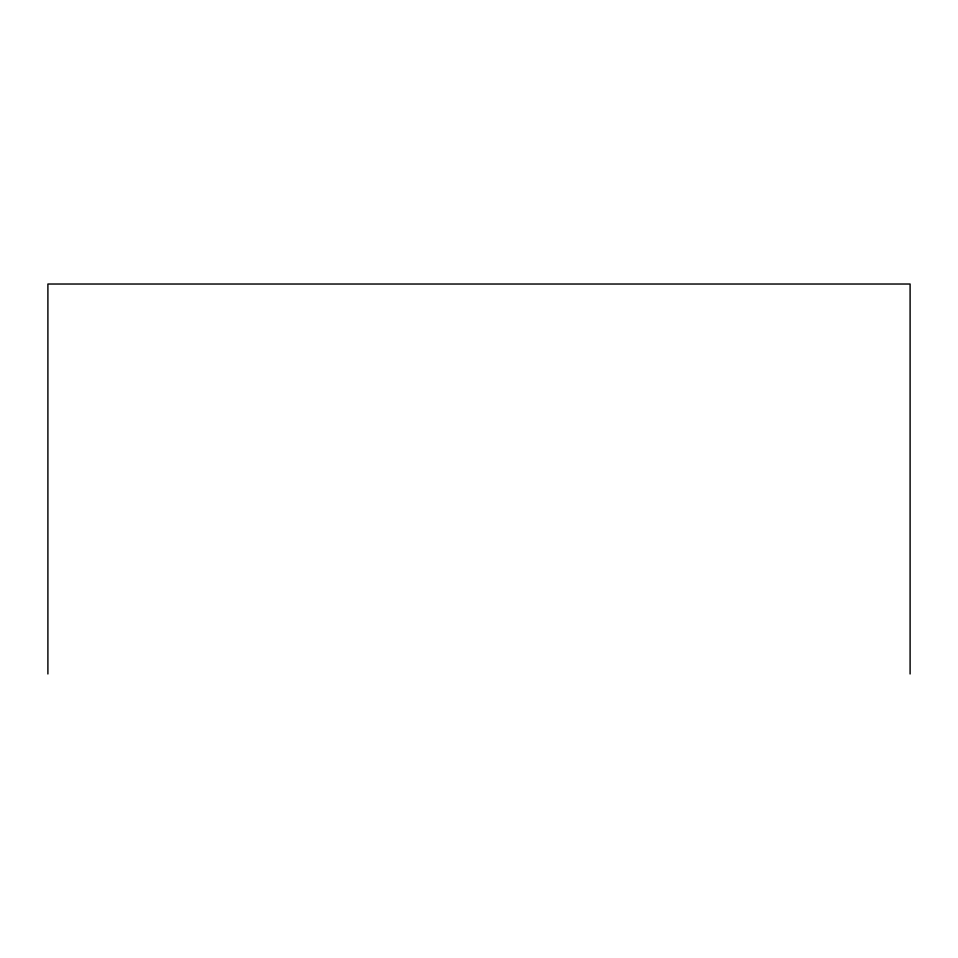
<?xml version="1.0" encoding="UTF-8"?>
<svg xmlns="http://www.w3.org/2000/svg" width="958" height="958" viewBox="0 0 958 958"><rect width="100%" height="100%" fill="white"/><g stroke="black" fill="none" stroke-linecap="round" stroke-linejoin="round"><path stroke-width="1.44" d="M910.1 673.977L910.1 284.023L47.9 284.023L47.9 673.977"/></g></svg>
